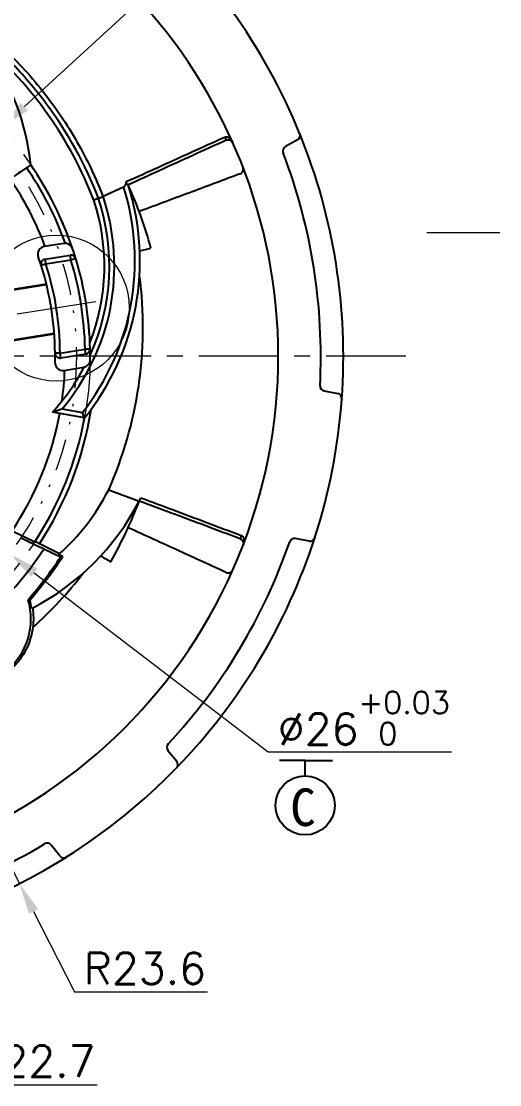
# Model space of a CAD drawing. Header units: millimetres. Extents: x 2517 to 77584, y 486 to 45347.
# Drawn here: x 3350.14 to 3369.23, y 662.96 to 705.41 of the extents above; entities that cross this region are included whole.
import ezdxf

# ---------------------------------------------------------------- set-up
doc = ezdxf.new("R2010")
doc.units = ezdxf.units.MM
doc.linetypes.add('CENTER', pattern=[50.8, 31.75, -6.35, 6.35, -6.35])
doc.linetypes.add('DIVIDE', pattern=[31.75, 12.7, -6.35, 0, -6.35, 0, -6.35])
for name, color, linetype, lineweight in [('中心线', 1, 'CENTER', 9), ('双点划线', 5, 'DIVIDE', 9), ('实线', 7, 'Continuous', 25), ('尺寸标注', 2, 'Continuous', 9)]:
    doc.layers.add(name, color=color, linetype=linetype, lineweight=lineweight)
doc.styles.add('st', font='txt.shx')
doc.styles.get("Standard").update_dxf_attribs({"font": 'simfang.ttf'})
doc.dimstyles.new('st', dxfattribs={"dimscale": 0.5, "dimtxt": 2.5, "dimasz": 2.5, "dimexe": 1.25, "dimexo": 0, "dimtad": 1, "dimtoh": 1, "dimdsep": 46, "dimtxsty": 'st', "dimcen": 0, "dimclrd": 256, "dimclre": 256, "dimclrt": 3, "dimadec": 3, "dimazin": 2, "dimtfac": 1, "dimtmove": 0, "dimatfit": 1, "dimfxl": 1, "dimlwd": -1, "dimlwe": -1, "dimarcsym": 0})

# ---------------------------------------------------------------- blocks, each defined once
blk = doc.blocks.new('*D181')
at = {"layer": 'Defpoints', "color": 0, "ltscale": 0.1, "transparency": 16777216}
for p in [(3349.346, 701.156), (3329.442, 682.912)]:
    blk.add_point(p, dxfattribs=at)
at = {"layer": '尺寸标注', "ltscale": 0.1, "transparency": 16777216}
for p, q in [((3350.267, 702.001), (3358.662, 709.696)), ((3358.662, 709.696), (3362.308, 709.696)), ((3329.442, 682.912), (3349.346, 701.156)), ((3328.521, 682.067), (3327.599, 681.222))]:
    blk.add_line(p, q, dxfattribs=at)
for points in [[(3350.126, 702.154), (3350.408, 701.847), (3349.346, 701.156)], [(3328.38, 682.221), (3328.662, 681.913), (3329.442, 682.912)]]:
    blk.add_solid(points, dxfattribs=at)
at = {"layer": '尺寸标注', "color": 3, "ltscale": 0.1, "transparency": 16777216, "insert": (3360.642, 710.634), "char_height": 1.25, "attachment_point": 5, "style": 'st'}
blk.add_mtext('∅27', dxfattribs=at)
blk = doc.blocks.new('*D184')
at = {"layer": 'Defpoints', "color": 0, "ltscale": 0.1, "transparency": 16777216}
for p in [(3339.394, 692.034), (3350.07, 670.987)]:
    blk.add_point(p, dxfattribs=at)
at = {"layer": '尺寸标注', "ltscale": 0.1, "transparency": 16777216}
for p, q in [((3339.394, 692.034), (3350.07, 670.987)), ((3350.635, 669.872), (3352.262, 666.665)), ((3352.262, 666.665), (3357.574, 666.665))]:
    blk.add_line(p, q, dxfattribs=at)
blk.add_solid([(3350.821, 669.966), (3350.449, 669.778), (3350.07, 670.987)], dxfattribs=at)
at = {"layer": '尺寸标注', "color": 3, "ltscale": 0.1, "transparency": 16777216, "insert": (3355.074, 667.602), "char_height": 1.25, "attachment_point": 5, "style": 'st'}
blk.add_mtext('R23.6', dxfattribs=at)
blk = doc.blocks.new('*D185')
at = {"layer": 'Defpoints', "color": 0, "ltscale": 0.1, "transparency": 16777216}
for p in [(3339.394, 692.034), (3345.736, 670.238)]:
    blk.add_point(p, dxfattribs=at)
at = {"layer": '尺寸标注', "ltscale": 0.1, "transparency": 16777216}
for p, q in [((3339.394, 692.034), (3345.736, 670.238)), ((3346.085, 669.037), (3347.854, 662.957)), ((3347.854, 662.957), (3353.167, 662.957))]:
    blk.add_line(p, q, dxfattribs=at)
blk.add_solid([(3346.285, 669.096), (3345.885, 668.979), (3345.736, 670.238)], dxfattribs=at)
at = {"layer": '尺寸标注', "color": 3, "ltscale": 0.1, "transparency": 16777216, "insert": (3350.667, 663.895), "char_height": 1.25, "attachment_point": 5, "style": 'st'}
blk.add_mtext('R22.7', dxfattribs=at)
blk = doc.blocks.new('*D279')
at = {"layer": 'Defpoints', "color": 0, "ltscale": 0.1, "transparency": 16777216}
for p in [(3329.115, 699.911), (3349.673, 684.157)]:
    blk.add_point(p, dxfattribs=at)
at = {"layer": '尺寸标注', "ltscale": 0.1, "transparency": 16777216}
for p, q in [((3328.123, 700.671), (3327.131, 701.432)), ((3329.115, 699.911), (3349.673, 684.157)), ((3350.665, 683.396), (3359.999, 676.244)), ((3359.999, 676.244), (3367.316, 676.244))]:
    blk.add_line(p, q, dxfattribs=at)
for points in [[(3328.25, 700.837), (3327.996, 700.506), (3329.115, 699.911)], [(3350.792, 683.562), (3350.538, 683.231), (3349.673, 684.157)]]:
    blk.add_solid(points, dxfattribs=at)
at = {"layer": '尺寸标注', "color": 3, "ltscale": 0.1, "transparency": 16777216, "insert": (3363.813, 677.592), "char_height": 1.25, "attachment_point": 5, "style": 'st'}
blk.add_mtext('%%c26{}{\\H0.71x;\\C3;\\S+0.03^  0;}', dxfattribs=at)

msp = doc.modelspace()

# ---------------------------------------------------------------- linework, layer by layer
at = {"layer": '中心线', "ltscale": 0.1}
for p, q in [((3353.1133, 694.2068), (3321.9559, 689.2719)), ((3365.483, 692.0338), (3314.3691, 692.0338))]:
    msp.add_line(p, q, dxfattribs=at)
msp.add_circle((3339.394, 692.0338), 13.5, dxfattribs=at)
at = {"layer": '双点划线', "ltscale": 0.1}
msp.add_circle((3339.394, 692.0338), 12.95, dxfattribs=at)
at = {"layer": '实线'}
for p, q in [((3361.1675, 700.673), (3360.6807, 700.4032)), ((3350.5197, 699.6803), (3349.4483, 698.944)), ((3353.4084, 698.4206), (3354.225, 698.7927)), ((3351.8581, 696.5391), (3351.056, 696.4121)), ((3351.0989, 695.9126), (3352.0965, 696.0707)), ((3352.1278, 695.8731), (3351.1302, 695.7151)), ((3351.1477, 694.9079), (3348.5685, 694.4994)), ((3351.1519, 694.8909), (3348.573, 694.4824)), ((3351.4595, 692.9466), (3349.0569, 692.566)), ((3349.08, 692.5555), (3351.4606, 692.9325)), ((3351.6934, 692.1594), (3351.4934, 692.1574)), ((3351.6934, 692.1594), (3352.691, 692.3174)), ((3352.7223, 692.1199), (3351.7246, 691.9619)), ((3352.8909, 692.3217), (3352.691, 692.3174)), ((3351.8381, 691.4736), (3352.6402, 691.6007)), ((3362.2251, 690.6521), (3362.7715, 690.5459)), ((3351.7734, 689.9429), (3352.5862, 689.7922)), ((3352.6679, 689.5737), (3351.3897, 689.8106)), ((3353.6314, 686.7107), (3354.8491, 686.2554)), ((3349.7756, 685.0716), (3350.6822, 684.6294)), ((3361.6266, 684.6561), (3361.0803, 684.7623)), ((3351.6733, 684.1557), (3350.8682, 684.5484)), ((3351.7057, 684.0186), (3351.0463, 684.3402)), ((3351.797, 684.0439), (3351.6359, 684.1225)), ((3355.9955, 676.2998), (3356.3457, 675.8672)), ((3351.6829, 672.0913), (3351.3326, 672.5239))]:
    msp.add_line(p, q, dxfattribs=at)
at = {"layer": '实线', "color": 1, "ltscale": 0.1}
for p, q in [((3361.4702, 675.8989), (3360.4421, 675.8989)), ((3361.4702, 675.2839), (3361.4702, 675.8989)), ((3361.4702, 675.8989), (3362.5656, 675.8989))]:
    msp.add_line(p, q, dxfattribs=at)
at = {"layer": '实线', "flags": 128}
for points in [[(3358.8759, 699.3178), (3358.8759, 699.3178)], [(3351.1302, 695.7151), (3351.1241, 695.7536), (3351.1182, 695.7907), (3351.1128, 695.8249), (3351.1081, 695.8548), (3351.1042, 695.8794), (3351.1013, 695.8976), (3351.0995, 695.9089), (3351.0989, 695.9126)], [(3352.1278, 695.8731), (3352.1217, 695.9117), (3352.1158, 695.9487), (3352.1104, 695.9829), (3352.1057, 696.0128), (3352.1018, 696.0374), (3352.0989, 696.0556), (3352.0971, 696.0669), (3352.0965, 696.0707)], [(3352.3193, 695.9309), (3352.3156, 695.9297), (3352.3047, 695.9265), (3352.287, 695.9211), (3352.2632, 695.9139), (3352.2342, 695.9052), (3352.2011, 695.8952), (3352.1652, 695.8844), (3352.1278, 695.8731)], [(3351.1302, 695.7151), (3351.093, 695.7034), (3351.0572, 695.6922), (3351.0242, 695.6819), (3350.9953, 695.6728), (3350.9715, 695.6653), (3350.9539, 695.6598), (3350.943, 695.6564), (3350.9394, 695.6553)], [(3351.7246, 691.9619), (3351.724, 691.9657), (3351.7223, 691.9769), (3351.7194, 691.9952), (3351.7155, 692.0198), (3351.7107, 692.0497), (3351.7053, 692.0838), (3351.6995, 692.1209), (3351.6934, 692.1594)], [(3352.7223, 692.1199), (3352.7217, 692.1237), (3352.7199, 692.1349), (3352.717, 692.1532), (3352.7131, 692.1778), (3352.7084, 692.2077), (3352.703, 692.2418), (3352.6971, 692.2789), (3352.691, 692.3174)], [(3351.7057, 684.0186), (3351.7374, 684.0273), (3351.797, 684.0439)], [(3358.3203, 683.4086), (3358.3203, 683.4086)], [(3350.414, 682.3188), (3350.4385, 682.3135), (3350.4842, 682.3035)]]:
    msp.add_lwpolyline(points, dxfattribs=at)
at = {"layer": '实线', "color": 1, "ltscale": 0.1}
msp.add_circle((3361.4702, 674.1058), 1.1781, dxfattribs=at)
at = {"layer": '实线'}
for centre, radius, start, end in [((3339.394, 692.0338), 21, 71.98834, 66.01166), ((3340.5775, 698.6071), 10, 6.16078, 62.64538), ((3339.394, 692.0338), 23.6, 22.15701, 35.84299), ((3338.3486, 692.5967), 15.746, 21.11776, 49.10218), ((3361.0705, 700.8479), 0.2, 299, 22.12763), ((3339.394, 692.0338), 23.6, 355.87237, 22.12763), ((3373.1977, 707.5442), 16.3933, 204.34106, 204.83442), ((3370.0757, 706.1019), 12.954, 204.22006, 204.84442), ((3360.7777, 700.2283), 0.2, 119, 200.96731), ((3339.394, 692.0338), 22.7, 357.03269, 20.96731), ((3339.394, 692.0338), 13.5, 18.59407, 34.5), ((3339.394, 692.0338), 13.3, 19.81717, 34.5), ((3358.8058, 699.5052), 0.2, 290.5, 21.05093), ((3339.394, 692.0338), 12.5, 20.53696, 34.5), ((3344.8789, 695.845), 9.8, 321.85641, 17.5048), ((3344.8789, 695.845), 10, 321.16078, 17.64538), ((3339.394, 692.0338), 16.5, 15.19016, 24.5), ((3345.0613, 695.6339), 8.8, 319.7059, 18.46147), ((3345.0613, 695.6339), 8.6, 335.6115, 18.32049), ((3345.0613, 695.6339), 8.4, 338.62042, 18.28749), ((3351.1029, 696.1158), 0.3, 99, 199.21948), ((3351.905, 696.2428), 0.3, 18.59407, 99), ((3339.394, 692.0338), 13.5, 16.77819, 18.59407), ((3339.394, 692.0338), 12.1, 17.41497, 19.21948), ((3351.1302, 695.7151), 0.2, 99, 197.41497), ((3352.1278, 695.8731), 0.2, 16.77819, 99), ((3339.394, 692.0338), 13.3, 1.22181, 16.77819), ((3339.394, 692.0338), 13.5, 1.22181, 16.77819), ((3339.394, 692.0338), 12.1, 0.58503, 17.41497), ((3339.394, 692.0338), 12.3, 0.58503, 17.41497), ((3339.394, 692.0338), 12.1, 358.78052, 0.58503), ((3351.6934, 692.1594), 0.2, 180.58503, 279), ((3352.691, 692.3174), 0.2, 279, 1.22181), ((3339.394, 692.0338), 13.5, 359.40593, 1.22181), ((3345.0613, 695.6339), 8.6, 317.37989, 332.05845), ((3351.7912, 691.7699), 0.3, 178.78052, 279), ((3352.5933, 691.897), 0.3, 279, 359.40593), ((3339.394, 692.0338), 12.5, 351.78509, 357.46304), ((3362.2633, 690.8484), 0.2, 177.03269, 259), ((3339.394, 692.0338), 23.6, 342.15701, 355.84299), ((3362.7333, 690.3495), 0.2, 355.87237, 79), ((3339.394, 692.0338), 13.7, 326.88073, 351.09056), ((3339.394, 692.0338), 12.5, 326.15283, 349.5), ((3339.394, 692.0338), 13.5, 326.73737, 349.5), ((3345.947, 690.5721), 8.6, 311.41393, 333.32049), ((3345.9673, 690.8504), 10, 297.33977, 332.64538), ((3339.394, 692.0338), 16.5, 330.19016, 339.5), ((3339.394, 692.0338), 23.6, 315.87237, 342.12763), ((3374.0291, 679.186), 16.1423, 159.33696, 159.838), ((3370.9755, 680.3091), 12.8885, 159.21868, 159.8462), ((3361.0421, 684.566), 0.2, 79, 160.96731), ((3361.6648, 684.8524), 0.2, 259, 342.12763), ((3339.394, 692.0338), 13.9631, 314.39068, 326.56438), ((3339.394, 692.0338), 22.7, 317.03269, 340.96731), ((3339.394, 692.0338), 14.6909, 318.60122, 326.93467), ((3339.394, 692.0338), 14.7537, 318.73692, 327.21071), ((3358.4033, 683.5906), 0.2, 245.5, 336.05093), ((3347.8898, 681.5424), 2.6409, 240.90239, 17.09761), ((3347.8898, 681.5424), 2.7037, 9.04435, 16.35), ((3347.8898, 681.5424), 2.75, 353.35713, 9.36528), ((3356.1509, 676.4256), 0.2, 137.03269, 219), ((3356.1903, 675.7414), 0.2, 315.87237, 39), ((3339.394, 692.0338), 23.6, 302.15701, 315.84299), ((3339.394, 692.0338), 22.7, 277.03269, 300.96731), ((3351.1772, 672.398), 0.2, 39, 120.96731), ((3339.394, 692.0338), 23.6, 275.87237, 302.12763), ((3351.8383, 672.2172), 0.2, 219, 302.12763)]:
    msp.add_arc(centre, radius, start, end, dxfattribs=at)
for points, knots in [([(3347.3753, 705.9763), (3348.0564, 705.517), (3348.7017, 705.006), (3349.6081, 704.168), (3349.9, 703.8767), (3350.4618, 703.2711), (3350.7323, 702.956), (3351.5045, 701.9833), (3351.9634, 701.3028), (3352.5668, 700.2453), (3352.7539, 699.8868), (3353.013, 699.3412), (3353.0958, 699.1581), (3353.2543, 698.7895), (3353.3305, 698.6025), (3353.402, 698.4176)], [0, 0, 0, 0, 0.25, 0.25, 0.375, 0.375, 0.5, 0.5, 0.75, 0.75, 0.875, 0.875, 0.9375, 0.9375, 1, 1, 1, 1]), ([(3353.2254, 698.3372), (3352.7129, 699.6653), (3352.016, 700.9411), (3350.9203, 702.413), (3350.6893, 702.7019), (3350.2093, 703.2612), (3349.96, 703.5321), (3349.1858, 704.3171), (3348.6345, 704.8038), (3348.0516, 705.2507)], [0, 0, 0, 0, 0.5, 0.5, 0.625, 0.625, 0.75, 0.75, 1, 1, 1, 1]), ([(3354.3297, 699.0045), (3354.3404, 699.0093), (3354.3511, 699.0142), (3354.3618, 699.019), (3354.7713, 699.2045), (3355.1807, 699.3901), (3355.5902, 699.5757), (3356.4807, 699.9795), (3357.3712, 700.3834), (3358.2616, 700.7874)], [-0.0000351814, -0.0000351814, -0.0000351814, -0.0000351814, 0, 0, 0, 0.0013486886, 0.0013486886, 0.0013486886, 0.0042820691, 0.0042820691, 0.0042820691, 0.0042820691]), ([(3358.3203, 700.6591), (3357.4306, 700.2536), (3356.5409, 699.8481), (3355.6512, 699.4427), (3355.2369, 699.2539), (3354.8226, 699.0651), (3354.4084, 698.8763), (3354.4078, 698.876), (3354.4073, 698.8758), (3354.4068, 698.8756)], [0, 0, 0, 0, 0.0029332693, 0.0029332693, 0.0029332693, 0.0042990612, 0.0042990612, 0.0042990612, 0.00430078, 0.00430078, 0.00430078, 0.00430078]), ([(3358.262, 700.7876), (3358.2846, 700.7977), (3358.3089, 700.7996), (3358.351, 700.7949), (3358.37, 700.7887), (3358.4214, 700.7657), (3358.4495, 700.7442), (3358.5235, 700.6738), (3358.5594, 700.6183), (3358.586, 700.5583)], [0, 0, 0, 0, 0.125, 0.125, 0.25, 0.25, 0.5, 0.5, 1, 1, 1, 1]), ([(3358.3206, 700.6592), (3358.3431, 700.6694), (3358.366, 700.6745), (3358.4044, 700.678), (3358.421, 700.6768), (3358.4651, 700.6696), (3358.4878, 700.6597), (3358.5455, 700.6247), (3358.5703, 700.5936), (3358.586, 700.5583)], [0, 0, 0, 0, 0.125, 0.125, 0.25, 0.25, 0.5, 0.5, 1, 1, 1, 1]), ([(3358.8759, 699.3178), (3358.2362, 699.0786), (3357.5964, 698.8395), (3356.9567, 698.6003), (3356.2542, 698.3376), (3355.5516, 698.0749), (3354.8491, 697.8123)], [0.0002009624, 0.0002009624, 0.0002009624, 0.0002009624, 0.0022498948, 0.0022498948, 0.0022498948, 0.0045000334, 0.0045000334, 0.0045000334, 0.0045000334]), ([(3354.2514, 698.8047), (3354.2828, 698.8293), (3354.3007, 698.8639), (3354.3237, 698.9334), (3354.3286, 698.969), (3354.3297, 699.0045)], [0, 0, 0, 0, 0.5, 0.5, 1, 1, 1, 1]), ([(3354.3297, 699.0045), (3354.3294, 698.9951), (3354.3299, 698.985), (3354.3314, 698.9748), (3354.333, 698.9646), (3354.3359, 698.954), (3354.3399, 698.9443), (3354.3434, 698.9358), (3354.3479, 698.9278), (3354.3528, 698.9208), (3354.3576, 698.9137), (3354.363, 698.9074), (3354.3682, 698.902), (3354.3743, 698.8957), (3354.3804, 698.8904), (3354.3858, 698.8863), (3354.3919, 698.8817), (3354.3972, 698.8784), (3354.401, 698.8767), (3354.4037, 698.8755), (3354.4057, 698.8751), (3354.4068, 698.8756)], [0, 0, 0, 0, 0.00003153546, 0.00003153546, 0.00003153546, 0.0000634522, 0.0000634522, 0.0000634522, 0.00009101082, 0.00009101082, 0.00009101082, 0.00011843127, 0.00011843127, 0.00011843127, 0.00015077474, 0.00015077474, 0.00015077474, 0.00018730735, 0.00018730735, 0.00018730735, 0.00021398778, 0.00021398778, 0.00021398778, 0.00021398778]), ([(3353.2254, 698.3372), (3353.2254, 698.3372), (3353.205, 698.3299), (3353.1355, 698.305), (3353.0861, 698.2873), (3353.0371, 698.2697)], [0, 0, 0, 0, 0.5, 0.5, 1, 1, 1, 1]), ([(3353.2254, 698.3372), (3353.2254, 698.3372), (3353.2454, 698.3463), (3353.3129, 698.3771), (3353.3603, 698.3986), (3353.4084, 698.4206)], [0, 0, 0, 0, 0.5, 0.5, 1, 1, 1, 1]), ([(3353.6314, 686.7107), (3354.2076, 688.011), (3354.617, 689.4052), (3354.8831, 691.2198), (3354.9242, 691.5873), (3354.9804, 692.3228), (3354.9957, 692.6909), (3355.0035, 693.7944), (3354.9578, 694.529), (3354.8616, 695.2578)], [0, 0, 0, 0, 0.5, 0.5, 0.625, 0.625, 0.75, 0.75, 1, 1, 1, 1]), ([(3351.3897, 689.8106), (3351.3897, 689.8106), (3351.4157, 689.8192), (3351.4759, 689.8395), (3351.5111, 689.8514), (3351.6198, 689.8887), (3351.6963, 689.9154), (3351.7734, 689.9429)], [0, 0, 0, 0, 0.25, 0.25, 0.5, 0.5, 1, 1, 1, 1]), ([(3352.6679, 689.5737), (3352.6679, 689.5737), (3352.6575, 689.602), (3352.6264, 689.6855), (3352.6062, 689.7393), (3352.5862, 689.7922)], [0, 0, 0, 0, 0.5, 0.5, 1, 1, 1, 1]), ([(3358.8759, 684.7499), (3357.9601, 685.0923), (3357.0442, 685.4347), (3356.1284, 685.7771), (3355.702, 685.9366), (3355.2755, 686.096), (3354.8491, 686.2554)], [0, 0, 0, 0, 0.0029332693, 0.0029332693, 0.0029332693, 0.0042990612, 0.0042990612, 0.0042990612, 0.0042990612]), ([(3354.9171, 686.3893), (3355.3378, 686.2309), (3355.7586, 686.0726), (3356.1794, 685.9143), (3357.0945, 685.5701), (3358.0098, 685.2261), (3358.9251, 684.8822)], [0, 0, 0, 0, 0.0013486886, 0.0013486886, 0.0013486886, 0.0042820691, 0.0042820691, 0.0042820691, 0.0042820691]), ([(3358.3203, 683.4086), (3357.6988, 683.6918), (3357.0774, 683.9751), (3356.4559, 684.2583), (3355.7734, 684.5693), (3355.0909, 684.8804), (3354.4084, 685.1914)], [0.0002009624, 0.0002009624, 0.0002009624, 0.0002009624, 0.0022498948, 0.0022498948, 0.0022498948, 0.0045000334, 0.0045000334, 0.0045000334, 0.0045000334]), ([(3350.1442, 684.7898), (3350.1446, 684.7883), (3350.1685, 684.7754), (3350.2599, 684.7285), (3350.3272, 684.6946), (3350.5769, 684.5701), (3350.8093, 684.4558), (3351.0463, 684.3402)], [0, 0, 0, 0, 0.25, 0.25, 0.5, 0.5, 1, 1, 1, 1]), ([(3358.8761, 684.7498), (3358.8993, 684.7411), (3358.9191, 684.7285), (3358.9487, 684.7038), (3358.9596, 684.6912), (3358.9857, 684.655), (3358.9948, 684.6319), (3359.0108, 684.5663), (3359.0064, 684.5268), (3358.9925, 684.4907)], [0, 0, 0, 0, 0.125, 0.125, 0.25, 0.25, 0.5, 0.5, 1, 1, 1, 1]), ([(3358.9255, 684.882), (3358.9487, 684.8732), (3358.9672, 684.8573), (3358.9937, 684.8242), (3359.0027, 684.8064), (3359.0228, 684.7538), (3359.0274, 684.7187), (3359.03, 684.6167), (3359.0161, 684.5521), (3358.9925, 684.4907)], [0, 0, 0, 0, 0.125, 0.125, 0.25, 0.25, 0.5, 0.5, 1, 1, 1, 1]), ([(3350.8682, 684.5484), (3350.8206, 684.5716), (3350.7738, 684.5942), (3350.7065, 684.6264), (3350.6863, 684.6357), (3350.6861, 684.6353)], [0, 0, 0, 0, 0.5, 0.5, 1, 1, 1, 1]), ([(3350.6008, 681.2058), (3350.576, 681.0119), (3350.531, 680.8239), (3350.4021, 680.4597), (3350.3185, 680.2857), (3350.12, 679.9627), (3350.0037, 679.8114), (3349.742, 679.5362), (3349.599, 679.4142), (3349.2897, 679.2012), (3349.1217, 679.1094), (3348.7731, 678.9641), (3348.5926, 678.9099), (3348.2196, 678.8394), (3348.0256, 678.8234), (3347.642, 678.8329), (3347.4506, 678.8577), (3347.2598, 678.9039)], [0, 0, 0, 0, 0.125, 0.125, 0.25, 0.25, 0.375, 0.375, 0.5, 0.5, 0.625, 0.625, 0.75, 0.75, 0.875, 0.875, 1, 1, 1, 1])]:
    msp.add_open_spline(points, degree=3, knots=knots, dxfattribs=at)
for points in [[(3361.2512, 700.9345), (3361.2528, 700.9307), (3361.2543, 700.927), (3361.2558, 700.9233)], [(3358.2616, 700.7874), (3358.2617, 700.7875), (3358.2618, 700.7875), (3358.262, 700.7876)], [(3358.3206, 700.6592), (3358.3205, 700.6591), (3358.3204, 700.6591), (3358.3203, 700.6591)], [(3354.225, 698.7927), (3354.2338, 698.7967), (3354.2427, 698.8008), (3354.2514, 698.8047)], [(3354.871, 696.2425), (3355.0198, 696.2808), (3355.1686, 696.319), (3355.3175, 696.3572)], [(3362.9328, 690.3352), (3362.9325, 690.3311), (3362.9322, 690.3271), (3362.9319, 690.3231)], [(3354.8491, 686.2554), (3354.8721, 686.2998), (3354.8947, 686.3445), (3354.9171, 686.3893)], [(3358.8761, 684.7498), (3358.8761, 684.7498), (3358.876, 684.7498), (3358.8759, 684.7499)], [(3358.9251, 684.8822), (3358.9252, 684.8821), (3358.9254, 684.8821), (3358.9255, 684.882)], [(3361.8588, 684.8026), (3361.8576, 684.7987), (3361.8564, 684.7949), (3361.8551, 684.7911)], [(3353.3138, 684.0659), (3353.4462, 683.9878), (3353.5785, 683.9096), (3353.7107, 683.8313)], [(3350.6008, 681.2058), (3351.3377, 681.8664), (3352.0102, 682.5928), (3352.6109, 683.3763)], [(3356.3339, 675.6021), (3356.3311, 675.5992), (3356.3282, 675.5963), (3356.3254, 675.5934)], [(3351.9549, 672.0543), (3351.9515, 672.0521), (3351.948, 672.0499), (3351.9446, 672.0478)]]:
    msp.add_open_spline(points, degree=3, dxfattribs=at)
at = {"layer": '尺寸标注', "ltscale": 0.1}
msp.add_line((3366.3196, 696.9728), (3369.2336, 696.9728), dxfattribs=at)
msp.add_circle((3351.5426, 693.958), 2.9124, dxfattribs=at)

# ---------------------------------------------------------------- texts
at = {"layer": '实线', "color": 1}
msp.add_text('C', height=1.5, dxfattribs=at).set_placement((3360.8718, 673.2844))

# ---------------------------------------------------------------- dimensions: what is measured, and where the dimension line sits
at = {"layer": '尺寸标注', "ltscale": 0.1}
dim = msp.add_diameter_dim_2p(p1=(3329.4424, 682.9116), p2=(3349.3456, 701.1561), dimstyle='st', dxfattribs=at)
dim.commit()
dim.dimension.update_dxf_attribs({"geometry": '*D181', "text_midpoint": (3360.6416, 709.6964), "dimtype": 163})
dim = msp.add_diameter_dim_2p(p1=(3329.1152, 699.9109), p2=(3349.6729, 684.1568), text='%%c26{}{\\H0.71x;\\C3;\\S+0.03^  0;}', dimstyle='st', override={"dimtp": 0.03, "dimtm": 0, "dimtdec": 2, "dimtzin": 8}, dxfattribs=at)
dim.commit()
dim.dimension.update_dxf_attribs({"geometry": '*D279', "text_midpoint": (3363.8135, 676.2436), "dimtype": 163})
for mpoint, picture, middle in [((3350.0698, 670.9866), '*D184', (3355.0743, 666.6649)), ((3345.7358, 670.2377), '*D185', (3350.6666, 662.9574))]:
    dim = msp.add_radius_dim(center=(3339.394, 692.0338), mpoint=mpoint, dimstyle='st', override={"dimtol": 0, "dimlim": 0, "dimtp": 0, "dimtm": 0, "dimtfac": 1, "dimtdec": 1, "dimtolj": 0, "dimtzin": 8}, dxfattribs=at)
    dim.commit()
    dim.dimension.update_dxf_attribs({"geometry": picture, "text_midpoint": middle, "dimtype": 164})

doc.saveas('drawing.dxf')
